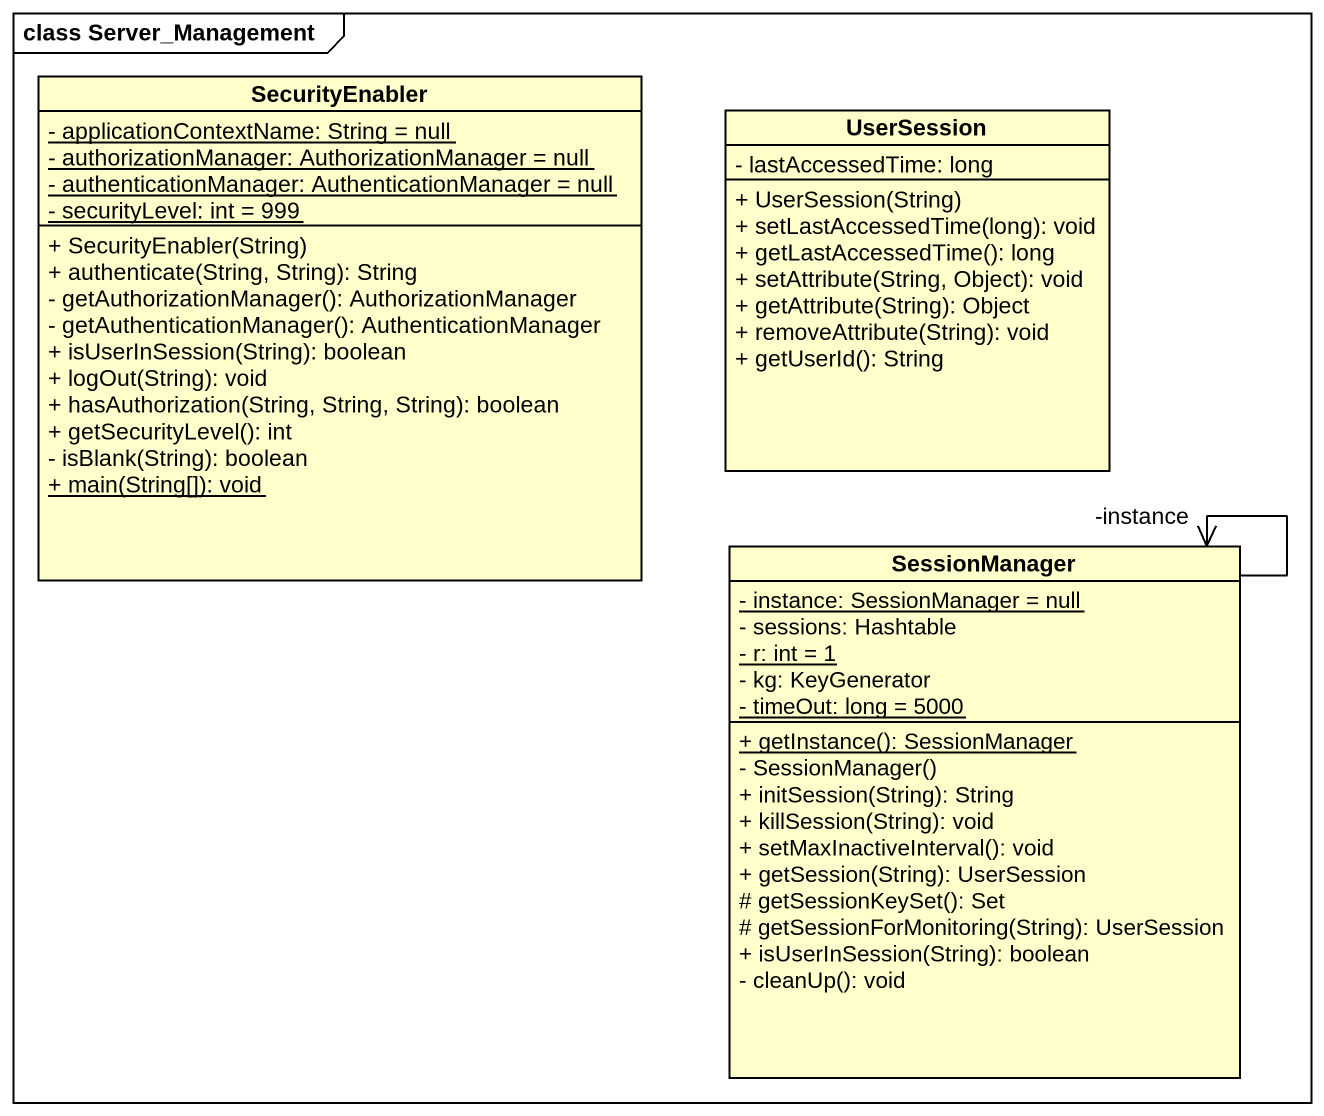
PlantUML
@startuml
mainframe class Server_Management
hide circle
hide empty members
skinparam classAttributeIconSize 0
class SecurityEnabler {
  {static} - applicationContextName: String = null
  {static} - authorizationManager: AuthorizationManager = null
  {static} - authenticationManager: AuthenticationManager = null
  {static} - securityLevel: int = 999
  + SecurityEnabler(String)
  + authenticate(String, String): String
  - getAuthorizationManager(): AuthorizationManager
  - getAuthenticationManager(): AuthenticationManager
  + isUserInSession(String): boolean
  + logOut(String): void
  + hasAuthorization(String, String, String): boolean
  + getSecurityLevel(): int
  - isBlank(String): boolean
  {static} + main(String[]): void
}
class UserSession {
  - lastAccessedTime: long
  + UserSession(String)
  + setLastAccessedTime(long): void
  + getLastAccessedTime(): long
  + setAttribute(String, Object): void
  + getAttribute(String): Object
  + removeAttribute(String): void
  + getUserId(): String
}
class SessionManager {
  {static} - instance: SessionManager = null
  - sessions: Hashtable
  {static} - r: int = 1
  - kg: KeyGenerator
  {static} - timeOut: long = 5000
  {static} + getInstance(): SessionManager
  - SessionManager()
  + initSession(String): String
  + killSession(String): void
  + setMaxInactiveInterval(): void
  + getSession(String): UserSession
  # getSessionKeySet(): Set
  # getSessionForMonitoring(String): UserSession
  + isUserInSession(String): boolean
  - cleanUp(): void
}
SessionManager --> "-instance" SessionManager
@enduml
